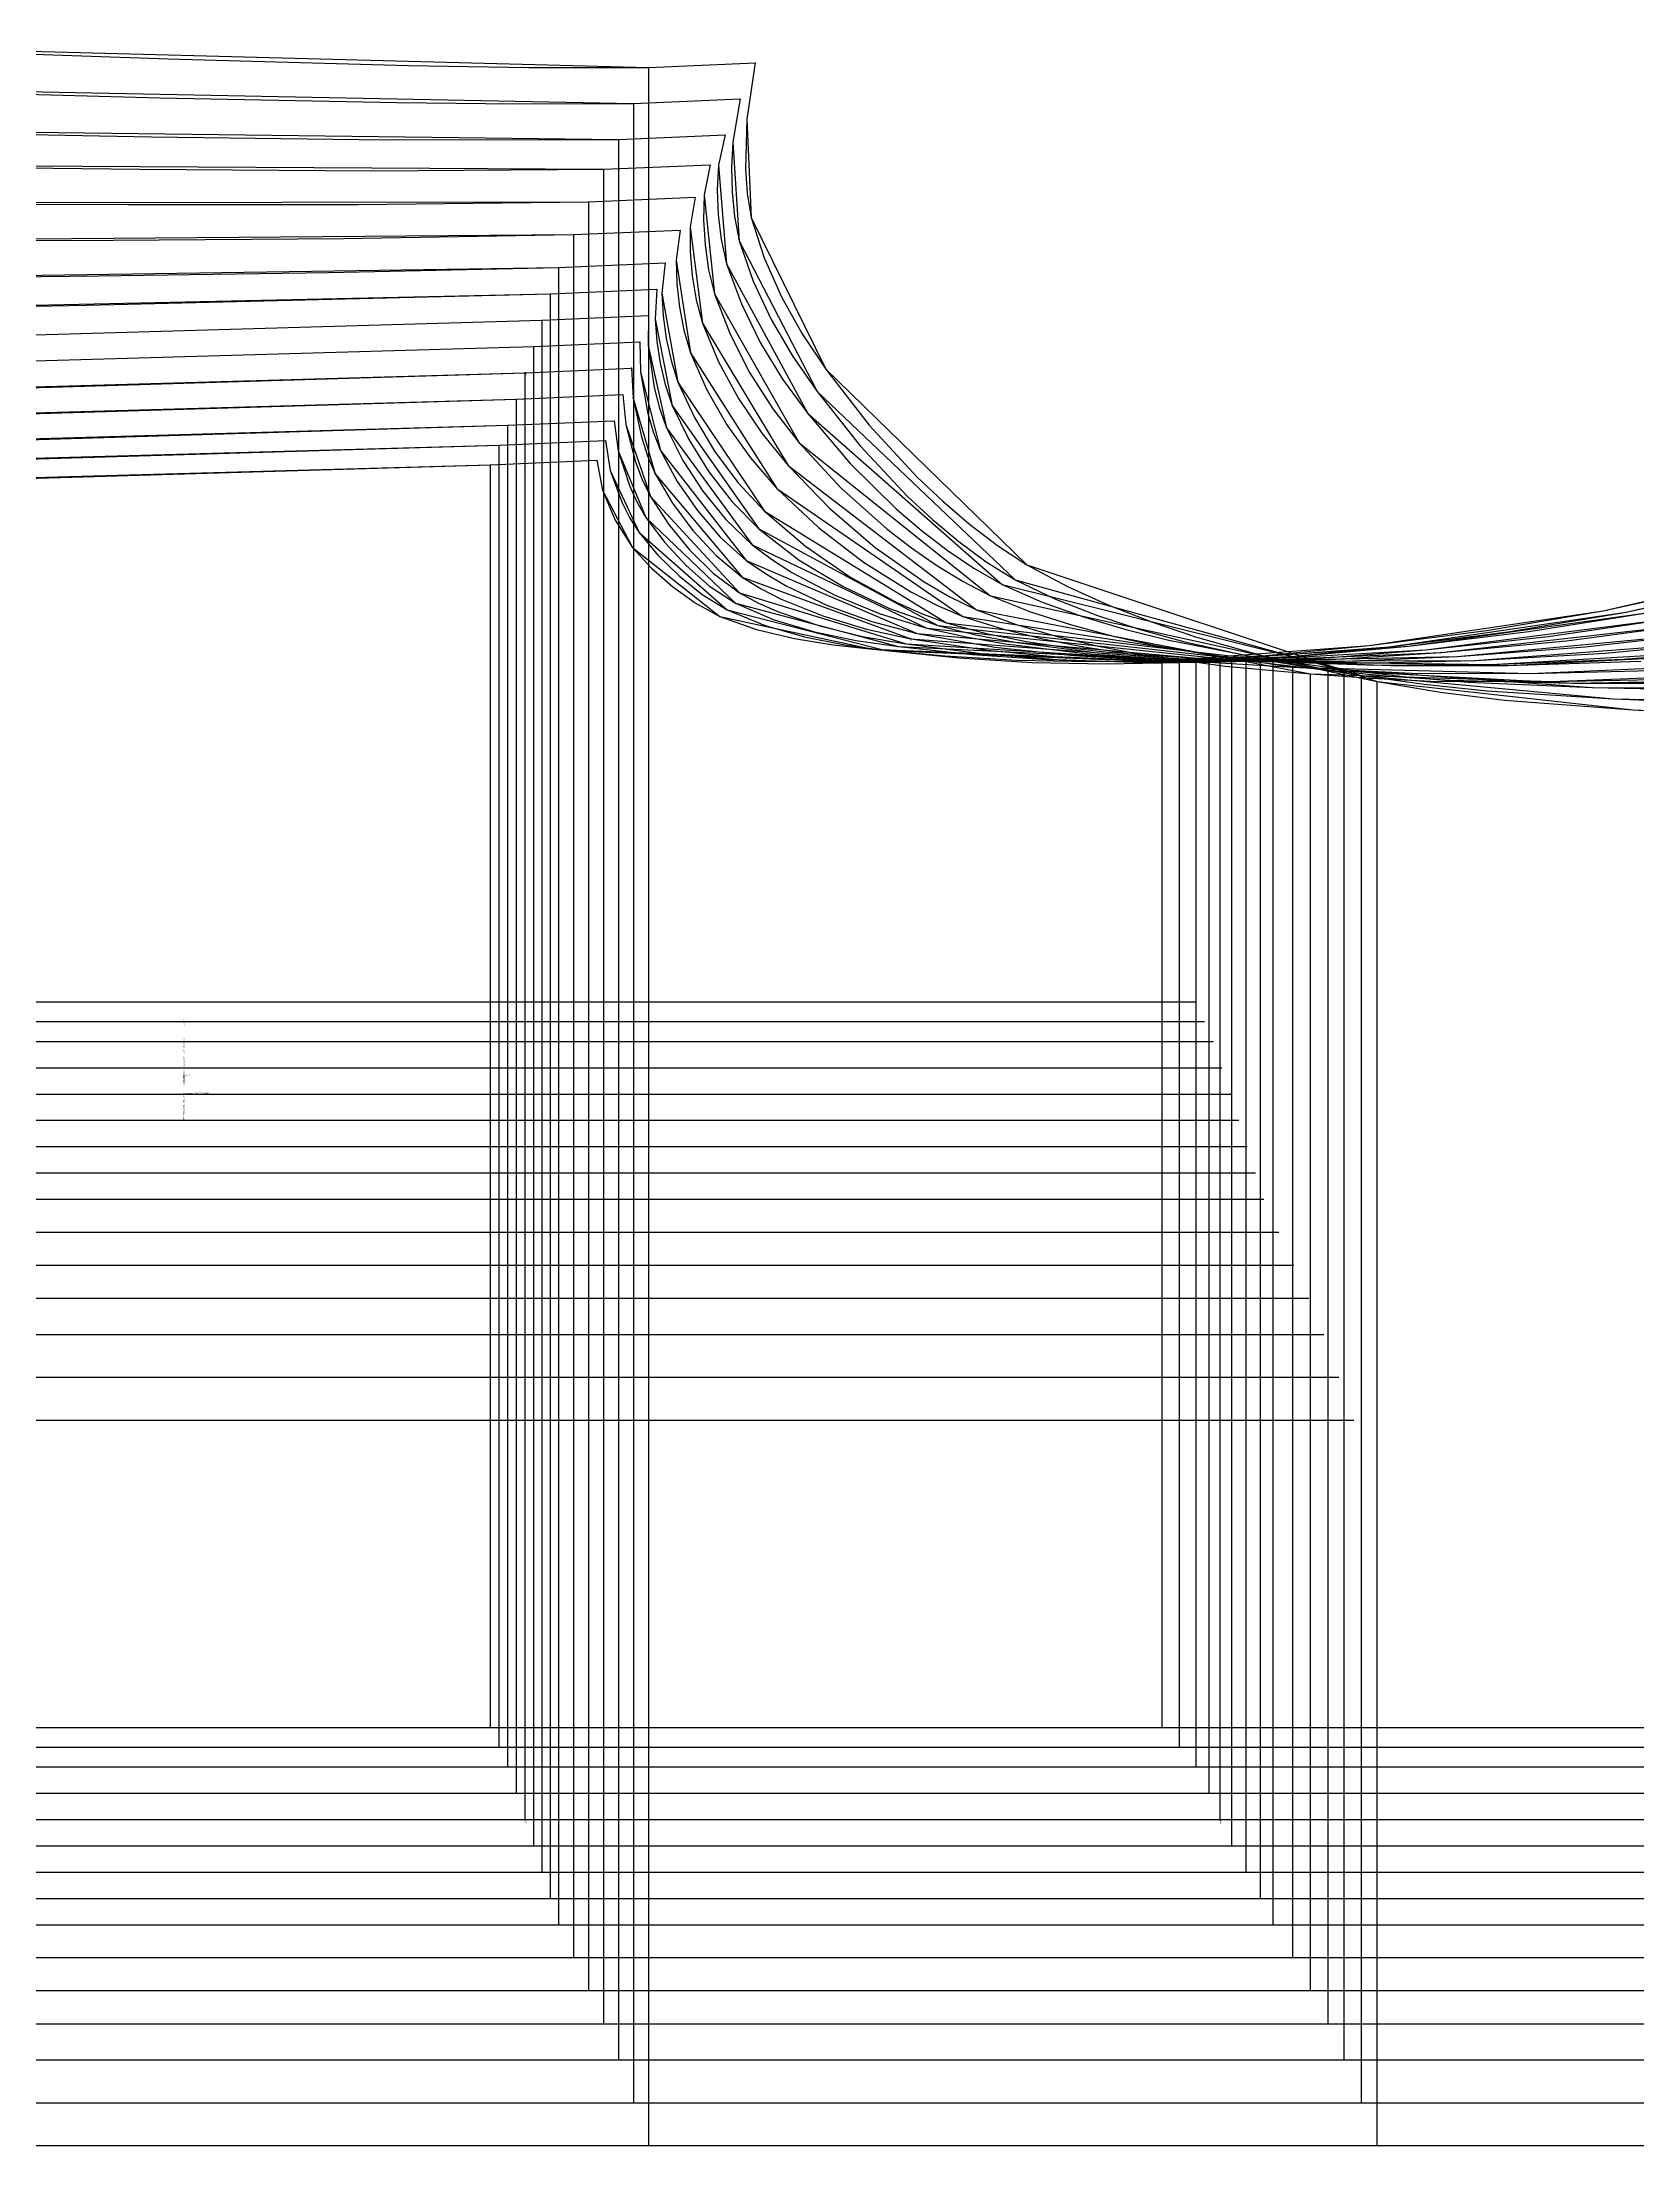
# Model space of a CAD drawing. Extents: x -839 to 1721, y -537 to 682.
# Drawn here: x 402.5 to 705.8, y 282.6 to 682.4 of the extents above; entities that cross this region are included whole.
import ezdxf
from ezdxf.enums import TextEntityAlignment as Align

# ---------------------------------------------------------------- set-up
doc = ezdxf.new("R2010")
doc.units = 0

# ---------------------------------------------------------------- blocks, each defined once
blk = doc.blocks.new('GMG1016S19-BK_42')
at = {"layer": '1'}
for points in [[(59.2176, 596.9305), (134.2187, 596.9331), (302.6461, 596.9381), (487.642, 602.0766), (507.8985, 602.9376)], [(507.8985, 602.9376), (508.9348, 597.2252), (514.693, 586.3616), (531.241, 573.2501), (560.2732, 567.022), (615.3532, 564.8071), (654.6774, 567.7612), (699.135, 574.2915), (729.1096, 581.2257), (729.1096, 581.2257), (748.284, 587.0804)], [(769.2314, 362.0542), (59.2176, 362.0542)]]:
    blk.add_lwpolyline(points, dxfattribs=at)
at = {"layer": '5'}
blk.add_line((233.6724, 499.9965), (621.7082, 499.9965), dxfattribs=at)
at = {"layer": '6'}
blk.add_line((769.2314, 362.0542), (59.2176, 362.0542), dxfattribs=at)
at = {"layer": '7'}
blk.add_line((233.6724, 499.9965), (621.7082, 499.9965), dxfattribs=at)
at = {"layer": '8'}
blk.add_line((487.642, 602.0766), (487.642, 362.0542), dxfattribs=at)
blk.add_lwpolyline([(615.3532, 362.0542), (615.3532, 480.2404), (615.3532, 564.8097)], dxfattribs=at)
at = {"layer": '84'}
for points in [[(59.2176, 596.9305), (134.2187, 596.9331), (302.6461, 596.9381), (395.1504, 599.341), (487.642, 602.0766), (507.8985, 602.9376)], [(507.8985, 602.9376), (508.9348, 597.2252), (511.3427, 591.528), (514.693, 586.3616), (518.2896, 582.4424), (522.2825, 578.9219), (526.5979, 575.8155), (531.241, 573.2501), (538.2184, 570.7762), (545.4397, 569.0413), (552.8234, 567.8399), (560.2732, 567.022), (573.9994, 565.7673), (587.7586, 564.9494), (601.5533, 564.6624), (615.3532, 564.8071), (635.0432, 565.8359), (654.6774, 567.7612), (676.9685, 570.611), (699.135, 574.2915), (714.1515, 577.6087), (729.1096, 581.2257), (729.1096, 581.2257), (748.284, 587.0804)], [(769.2314, 362.0542), (59.2176, 362.0542)]]:
    blk.add_lwpolyline(points, dxfattribs=at)
at = {"layer": '85'}
for points in [[(487.642, 602.0766), (487.642, 362.0542)], [(615.3532, 362.0542), (615.3532, 480.2404), (615.3532, 564.8097)]]:
    blk.add_lwpolyline(points, dxfattribs=at)
at = {"layer": '1'}
for s, p in [('SIZE: 42', (429.2778, 486.0519)), ('Piece Name: GMG1016S19-BK', (429.2778, 482.4959))]:
    blk.add_text(s, height=0.25, dxfattribs=at).set_placement(p)
at = {"layer": '1', "flags": 2}
blk.add_attdef('Dependency', text='', height=0.25, dxfattribs=at).set_placement((59.2176, 596.9305), (134.2187, 596.9331), align=Align.ALIGNED)
blk = doc.blocks.new('GMG1016S19-BK_44')
at = {"layer": '1'}
for points in [[(53.4747, 600.6821), (128.4758, 600.6821), (305.5417, 600.6897), (489.2904, 605.8282), (509.5469, 606.6892)], [(509.5469, 606.6892), (510.4334, 600.9768), (515.9248, 589.214), (532.6736, 574.5023), (562.8031, 566.7731), (618.6297, 564.4922), (658.4646, 567.464), (703.4937, 574.0553), (733.8543, 581.0631), (733.8543, 581.0631), (753.0288, 586.9179)], [(773.4859, 358.3052), (53.4747, 358.3052)]]:
    blk.add_lwpolyline(points, dxfattribs=at)
at = {"layer": '5'}
blk.add_line((235.3184, 496.2475), (623.3542, 496.2475), dxfattribs=at)
at = {"layer": '6'}
blk.add_line((773.4859, 358.3052), (53.4747, 358.3052), dxfattribs=at)
at = {"layer": '7'}
blk.add_line((235.3184, 496.2475), (623.3542, 496.2475), dxfattribs=at)
at = {"layer": '8'}
blk.add_line((489.2904, 605.8282), (489.2904, 358.3052), dxfattribs=at)
blk.add_lwpolyline([(618.6297, 358.3052), (618.6297, 478.4929), (618.6297, 564.4947)], dxfattribs=at)
at = {"layer": '84'}
for points in [[(53.4747, 600.6821), (128.4758, 600.6821), (305.5417, 600.6897), (397.4212, 603.0951), (489.2904, 605.8282), (509.5469, 606.6892)], [(509.5469, 606.6892), (510.4334, 600.9768), (512.6889, 594.8452), (514.1722, 591.9496), (515.9248, 589.214), (519.5037, 584.8782), (523.522, 580.9463), (527.9086, 577.4462), (532.6736, 574.5023), (539.8567, 571.561), (547.337, 569.4122), (555.0256, 567.8526), (562.8031, 566.7731), (576.6994, 565.3609), (590.644, 564.5201), (604.6344, 564.2788), (618.6297, 564.4922), (638.5764, 565.5234), (658.4646, 567.464), (681.0426, 570.3393), (703.4937, 574.0553), (718.7057, 577.4055)], [(773.4859, 358.3052), (53.4747, 358.3052)]]:
    blk.add_lwpolyline(points, dxfattribs=at)
at = {"layer": '85'}
for points in [[(489.2904, 605.8282), (489.2904, 358.3052)], [(618.6297, 358.3052), (618.6297, 478.4929), (618.6297, 564.4947)]]:
    blk.add_lwpolyline(points, dxfattribs=at)
at = {"layer": '1'}
for s, p in [('SIZE: 44', (429.2778, 486.0519)), ('Piece Name: GMG1016S19-BK', (429.2778, 482.4959))]:
    blk.add_text(s, height=0.25, rotation=269.8881, dxfattribs=at).set_placement(p)
at = {"layer": '1', "flags": 2}
blk.add_attdef('Dependency', text='', height=0.25, dxfattribs=at).set_placement((53.4747, 600.6821), (128.4758, 600.6821), align=Align.ALIGNED)
blk = doc.blocks.new('GMG1016S19-BK_46')
at = {"layer": '1'}
for points in [[(47.7317, 604.4312), (122.7329, 604.4337), (308.4373, 604.4388), (490.9363, 609.5772), (511.1928, 610.4383)], [(511.1928, 610.4383), (511.9726, 604.7258), (517.2253, 592.0563), (534.2256, 575.752), (565.2339, 567.5224), (621.8048, 564.8503), (662.1628, 567.6062), (707.8066, 573.9943), (738.599, 580.8981), (738.599, 580.8981), (757.7735, 586.7527)], [(777.743, 354.5536), (47.7317, 354.5536)]]:
    blk.add_lwpolyline(points, dxfattribs=at)
at = {"layer": '5'}
blk.add_line((236.9643, 492.4959), (625.0001, 492.4959), dxfattribs=at)
at = {"layer": '6'}
blk.add_line((777.743, 354.5536), (47.7317, 354.5536), dxfattribs=at)
at = {"layer": '7'}
blk.add_line((236.9643, 492.4959), (625.0001, 492.4959), dxfattribs=at)
at = {"layer": '8'}
blk.add_line((490.9363, 609.5772), (490.9363, 354.5536), dxfattribs=at)
blk.add_lwpolyline([(621.8048, 354.5536), (621.8048, 477.1365), (621.8048, 564.8529)], dxfattribs=at)
at = {"layer": '84'}
for points in [[(47.7317, 604.4312), (122.7329, 604.4337), (308.4373, 604.4388), (399.6919, 606.8467), (490.9363, 609.5772), (511.1928, 610.4383)], [(511.1928, 610.4383), (511.9726, 604.7258), (514.091, 598.1573), (515.5159, 595.0306), (517.2253, 592.0563), (520.7839, 587.2887), (524.8377, 582.9351), (529.3056, 579.0362), (534.2256, 575.752), (541.5738, 572.5973), (549.2725, 570.3113), (557.2024, 568.6654), (565.2339, 567.5224), (579.3106, 566.0009), (593.438, 565.0535), (607.6188, 564.7208), (621.8048, 564.8503), (642.0104, 565.7673), (662.1628, 567.6062), (685.0457, 570.3748), (707.8066, 573.9943)], [(777.743, 354.5536), (47.7317, 354.5536)]]:
    blk.add_lwpolyline(points, dxfattribs=at)
at = {"layer": '85'}
for points in [[(490.9363, 609.5772), (490.9363, 354.5536)], [(621.8048, 354.5536), (621.8048, 477.1365), (621.8048, 564.8529)]]:
    blk.add_lwpolyline(points, dxfattribs=at)
at = {"layer": '1'}
for s, p in [('SIZE: 46', (429.2778, 486.0519)), ('Piece Name: GMG1016S19-BK', (429.2778, 482.4959))]:
    blk.add_text(s, height=0.25, rotation=269.8881, dxfattribs=at).set_placement(p)
at = {"layer": '1', "flags": 2}
blk.add_attdef('Dependency', text='', height=0.25, dxfattribs=at).set_placement((47.7317, 604.4312), (122.7329, 604.4337), align=Align.ALIGNED)
blk = doc.blocks.new('GMG1016S19-BK_48')
at = {"layer": '1'}
for points in [[(41.9862, 609.4324), (116.9874, 609.4324), (311.3355, 609.44), (492.5848, 614.5784), (512.8388, 615.4395)], [(512.8388, 615.4395), (513.3899, 609.727), (518.1042, 596.0339), (534.9723, 577.7535), (566.6639, 568.0228), (624.2635, 564.5963), (665.3785, 566.9026), (711.9189, 572.8386), (743.3463, 579.4858), (743.3463, 579.4858), (762.5208, 585.3405)], [(782, 349.5548), (41.9862, 349.5548)]]:
    blk.add_lwpolyline(points, dxfattribs=at)
at = {"layer": '5'}
blk.add_line((238.6127, 487.4972), (626.6485, 487.4972), dxfattribs=at)
at = {"layer": '6'}
blk.add_line((782, 349.5548), (41.9862, 349.5548), dxfattribs=at)
at = {"layer": '7'}
blk.add_line((238.6127, 487.4972), (626.6485, 487.4972), dxfattribs=at)
at = {"layer": '8'}
blk.add_line((492.5848, 614.5784), (492.5848, 349.5548), dxfattribs=at)
blk.add_lwpolyline([(624.2635, 349.5548), (624.2635, 474.9038), (624.2635, 564.5989)], dxfattribs=at)
at = {"layer": '84'}
for points in [[(41.9862, 609.4324), (116.9874, 609.4324), (311.3355, 609.44), (401.9627, 611.8505), (492.5848, 614.5784), (512.8388, 615.4395)], [(512.8388, 615.4395), (513.3899, 609.727), (515.2137, 602.6684), (516.5065, 599.28), (518.1042, 596.0339), (521.5357, 590.7634), (525.521, 585.8993), (529.9812, 581.5026), (534.9723, 577.7535), (538.6147, 575.8003), (542.4044, 574.134), (550.258, 571.4442), (558.3936, 569.4452), (566.6639, 568.0228), (580.9717, 566.2092), (595.3506, 565.0637), (609.8007, 564.5887), (624.2635, 564.5963), (644.84, 565.2796), (665.3785, 566.9026), (688.7033, 569.435), (711.9189, 572.8386)], [(782, 349.5548), (41.9862, 349.5548)]]:
    blk.add_lwpolyline(points, dxfattribs=at)
at = {"layer": '85'}
for points in [[(492.5848, 614.5784), (492.5848, 349.5548)], [(624.2635, 349.5548), (624.2635, 474.9038), (624.2635, 564.5989)]]:
    blk.add_lwpolyline(points, dxfattribs=at)
at = {"layer": '1'}
for s, p in [('SIZE: 48', (429.2778, 486.0519)), ('Piece Name: GMG1016S19-BK', (429.2778, 482.4959))]:
    blk.add_text(s, height=0.25, rotation=269.8881, dxfattribs=at).set_placement(p)
at = {"layer": '1', "flags": 2}
blk.add_attdef('Dependency', text='', height=0.25, dxfattribs=at).set_placement((41.9862, 609.4324), (116.9874, 609.4324), align=Align.ALIGNED)
blk = doc.blocks.new('GMG1016S19-BK_50')
at = {"layer": '1'}
for points in [[(36.2458, 614.4311), (111.2444, 614.4337), (314.2311, 614.4388), (494.2307, 619.5772), (514.4872, 620.4382)], [(514.4872, 620.4382), (514.7996, 614.7258), (519.0033, 600.3799), (535.5082, 580.7126), (567.5529, 569.021), (626.331, 564.6573), (668.3299, 566.3972), (715.9168, 571.7591), (748.091, 578.071), (748.091, 578.071), (767.2655, 583.9257)], [(786.2571, 344.5536), (36.2458, 344.5536)]]:
    blk.add_lwpolyline(points, dxfattribs=at)
at = {"layer": '2'}
for p in [(514.4872, 620.4382), (514.4872, 620.4382), (494.2307, 619.5772), (626.331, 564.6598), (628.2944, 482.4959), (494.2307, 344.5536), (626.331, 344.5536)]:
    blk.add_point(p, dxfattribs=at)
at = {"layer": '3'}
for p in [(494.2307, 619.5772), (514.7996, 614.7258), (519.0033, 600.3799), (535.5082, 580.7126), (567.5529, 569.021), (626.331, 564.6573), (668.3299, 566.3972), (626.331, 472.8541)]:
    blk.add_point(p, dxfattribs=at)
at = {"layer": '5'}
blk.add_line((240.2586, 482.4959), (628.2944, 482.4959), dxfattribs=at)
at = {"layer": '6'}
blk.add_line((786.2571, 344.5536), (36.2458, 344.5536), dxfattribs=at)
at = {"layer": '7'}
blk.add_line((240.2586, 482.4959), (628.2944, 482.4959), dxfattribs=at)
at = {"layer": '8'}
blk.add_line((494.2307, 619.5772), (494.2307, 344.5536), dxfattribs=at)
blk.add_lwpolyline([(626.331, 344.5536), (626.331, 472.8541), (626.331, 564.6598)], dxfattribs=at)
at = {"layer": '84'}
for points in [[(36.2458, 614.4311), (111.2444, 614.4337), (314.2311, 614.4388), (404.2334, 616.8543), (494.2307, 619.5772), (514.4872, 620.4382)], [(514.4872, 620.4382), (514.7996, 614.7258), (516.3465, 607.3623), (517.5123, 603.8063), (519.0033, 600.3799), (522.2876, 594.7817), (526.1636, 589.5772), (530.5502, 584.8325), (535.5082, 580.7126), (539.1455, 578.4978), (542.9454, 576.5623), (550.8651, 573.3492), (559.1176, 570.8549), (567.5529, 569.021), (582.1122, 566.8239), (596.7807, 565.4371), (611.5457, 564.7944), (626.331, 564.6573), (647.3445, 565.0485), (668.3299, 566.3972), (692.1729, 568.6349), (715.9168, 571.7591)], [(786.2571, 344.5536), (36.2458, 344.5536)]]:
    blk.add_lwpolyline(points, dxfattribs=at)
at = {"layer": '85'}
for points in [[(494.2307, 619.5772), (494.2307, 344.5536)], [(626.331, 344.5536), (626.331, 472.8541), (626.331, 564.6598)]]:
    blk.add_lwpolyline(points, dxfattribs=at)
at = {"layer": '1'}
for s, p in [('# 5', (514.4872, 620.4382)), ('# 5', (514.4872, 620.4382)), ('# 5', (494.2307, 619.5772)), ('# 6', (514.7996, 614.7258)), ('# 7', (535.5082, 580.7126)), ('# 8', (567.5529, 569.021)), ('# 9', (626.331, 564.6573)), ('SIZE: 50', (429.2778, 496.7199)), ('CATEGORY: BACK', (429.2778, 493.1639)), ('ANNOTATION: 1XFABRIC', (429.2778, 489.6079)), ('Quantity: 0,0', (429.2778, 486.0519)), ('Piece Name: GMG1016S19-BK', (429.2778, 482.4959))]:
    blk.add_text(s, height=0.25, rotation=269.8881, dxfattribs=at).set_placement(p)
at = {"layer": '1', "flags": 2}
blk.add_attdef('Dependency', text='', height=0.25, dxfattribs=at).set_placement((36.2458, 614.4311), (111.2444, 614.4337), align=Align.ALIGNED)
at = {"layer": '8'}
for s, p in [('# 5', (494.2307, 619.5772)), ('NM', (494.2307, 619.5772)), ('# 21', (626.331, 564.6598)), ('# 17', (494.2307, 344.5536)), ('# 20', (626.331, 344.5536)), ('NM', (626.331, 344.5536))]:
    blk.add_text(s, height=0.25, rotation=269.8881, dxfattribs=at).set_placement(p)
at = {"layer": '85'}
for p in [(494.2307, 619.5772), (626.331, 344.5536)]:
    blk.add_text('NM', height=0.25, rotation=269.8881, dxfattribs=at).set_placement(p)
blk = doc.blocks.new('GMG1016S19-BK_52')
at = {"layer": '1'}
for points in [[(30.447, 619.4324), (105.4482, 619.4324), (317.0759, 619.44), (495.8258, 624.5784), (516.0823, 625.4395)], [(516.0823, 625.4395), (516.2017, 619.727), (519.9965, 604.7766), (536.2804, 583.88), (568.7543, 570.0218), (628.5916, 564.7335), (671.4059, 565.6682), (719.9859, 570.1818), (752.8865, 575.973), (752.8865, 575.973), (772.061, 581.627)], [(790.5522, 339.5549), (30.447, 339.5549)]]:
    blk.add_lwpolyline(points, dxfattribs=at)
at = {"layer": '5'}
blk.add_line((241.8538, 477.4972), (629.8896, 477.4972), dxfattribs=at)
at = {"layer": '6'}
blk.add_line((790.5522, 339.5549), (30.447, 339.5549), dxfattribs=at)
at = {"layer": '7'}
blk.add_line((241.8538, 477.4972), (629.8896, 477.4972), dxfattribs=at)
at = {"layer": '8'}
blk.add_line((495.8258, 624.5784), (495.8258, 339.5549), dxfattribs=at)
blk.add_lwpolyline([(628.5916, 339.5549), (628.5916, 470.8119), (628.5916, 564.736)], dxfattribs=at)
at = {"layer": '84'}
for points in [[(30.447, 619.4324), (105.4482, 619.4324), (317.0759, 619.44), (495.8258, 624.5784), (516.0823, 625.4395)], [(516.0823, 625.4395), (516.2017, 619.727), (517.52, 612.074), (518.5893, 608.3656), (519.9965, 604.7766), (523.1842, 598.894), (526.9916, 593.3923), (531.3401, 588.3377), (536.2804, 583.88), (539.9279, 581.3883), (543.7455, 579.1607), (551.749, 575.3634), (560.1285, 572.3154), (568.7543, 570.0218), (583.527, 567.4386), (598.4545, 565.8308), (613.5091, 565.0231), (628.5916, 564.7335), (650.0038, 564.7259), (671.4059, 565.6682), (695.7391, 567.4716), (719.9859, 570.1818)], [(790.5522, 339.5549), (30.447, 339.5549)]]:
    blk.add_lwpolyline(points, dxfattribs=at)
at = {"layer": '85'}
for points in [[(495.8258, 624.5784), (495.8258, 339.5549)], [(628.5916, 339.5549), (628.5916, 470.8119), (628.5916, 564.736)]]:
    blk.add_lwpolyline(points, dxfattribs=at)
at = {"layer": '1'}
for s, p in [('SIZE: 52', (429.2753, 486.0519)), ('Piece Name: GMG1016S19-BK', (429.2753, 482.4959))]:
    blk.add_text(s, height=0.25, rotation=269.8881, dxfattribs=at).set_placement(p)
at = {"layer": '1', "flags": 2}
blk.add_attdef('Dependency', text='', height=0.25, dxfattribs=at).set_placement((30.447, 619.4324), (105.4482, 619.4324), align=Align.ALIGNED)
blk = doc.blocks.new('GMG1016S19-BK_54')
at = {"layer": '1'}
for points in [[(24.6507, 624.4311), (99.6519, 624.4336), (319.9207, 624.4387), (497.421, 629.5771), (517.6775, 630.4382)], [(517.6775, 630.4382), (517.6343, 624.7257), (521.1217, 609.0793), (537.3929, 586.8772), (570.6136, 571.02), (631.3018, 564.7335), (674.779, 564.9011), (724.1794, 568.5968), (757.6821, 573.8724), (757.6821, 573.8724), (776.8565, 579.3258)], [(794.8473, 334.5536), (24.6507, 334.5536)]]:
    blk.add_lwpolyline(points, dxfattribs=at)
at = {"layer": '5'}
blk.add_line((243.4489, 472.4959), (631.4847, 472.4959), dxfattribs=at)
at = {"layer": '6'}
blk.add_line((794.8473, 334.5536), (24.6507, 334.5536), dxfattribs=at)
at = {"layer": '7'}
blk.add_line((243.4489, 472.4959), (631.4847, 472.4959), dxfattribs=at)
at = {"layer": '8'}
blk.add_line((497.421, 629.5771), (497.421, 334.5536), dxfattribs=at)
blk.add_lwpolyline([(631.3018, 334.5536), (631.3018, 468.7266), (631.3018, 564.736)], dxfattribs=at)
at = {"layer": '84'}
for points in [[(24.6507, 624.4311), (99.6519, 624.4336), (319.9207, 624.4387), (497.421, 629.5771), (517.6775, 630.4382)], [(517.6775, 630.4382), (517.6343, 624.7257), (518.7722, 616.7374), (519.7679, 612.8513), (521.1217, 609.0793), (524.2586, 602.8818), (528.0534, 597.0575), (532.4171, 591.6778), (537.3929, 586.8772), (541.0912, 584.1238), (544.9723, 581.6245), (553.1359, 577.2938), (561.7236, 573.7429), (570.6136, 571.02), (578.0507, 569.3893), (585.5539, 568.0787), (600.6872, 566.2245), (615.9755, 565.2161), (631.3018, 564.7335), (653.0391, 564.3449), (674.779, 564.9011), (699.516, 566.288), (724.1794, 568.5968)], [(794.8473, 334.5536), (24.6507, 334.5536)]]:
    blk.add_lwpolyline(points, dxfattribs=at)
at = {"layer": '85'}
for points in [[(497.421, 629.5771), (497.421, 334.5536)], [(631.3018, 334.5536), (631.3018, 468.7266), (631.3018, 564.736)]]:
    blk.add_lwpolyline(points, dxfattribs=at)
at = {"layer": '1'}
for s, p in [('SIZE: 54', (429.2778, 486.0519)), ('Piece Name: GMG1016S19-BK', (429.2778, 482.4959))]:
    blk.add_text(s, height=0.25, rotation=269.8881, dxfattribs=at).set_placement(p)
at = {"layer": '1', "flags": 2}
blk.add_attdef('Dependency', text='', height=0.25, dxfattribs=at).set_placement((24.6507, 624.4311), (99.6519, 624.4336), align=Align.ALIGNED)
blk = doc.blocks.new('GMG1016S19-BK_56')
at = {"layer": '1'}
for points in [[(18.857, 630.6821), (93.8581, 630.6821), (322.7629, 630.6897), (499.0135, 634.5784), (519.27, 635.4395)], [(519.27, 635.4395), (518.9475, 629.727), (522.219, 613.3669), (538.6477, 589.8896), (572.704, 571.5204), (634.0145, 564.736), (677.9515, 564.1493), (727.9285, 567.0246), (761.8756, 571.7744), (761.8756, 571.7744), (781.0501, 577.0271)], [(799.1399, 329.5549), (18.857, 329.5549)]]:
    blk.add_lwpolyline(points, dxfattribs=at)
at = {"layer": '5'}
blk.add_line((245.0415, 467.4972), (633.0773, 467.4972), dxfattribs=at)
at = {"layer": '6'}
blk.add_line((799.1399, 329.5549), (18.857, 329.5549), dxfattribs=at)
at = {"layer": '7'}
blk.add_line((245.0415, 467.4972), (633.0773, 467.4972), dxfattribs=at)
at = {"layer": '8'}
blk.add_line((499.0135, 634.5784), (499.0135, 329.5549), dxfattribs=at)
blk.add_lwpolyline([(634.0145, 329.5549), (634.0145, 466.6438), (634.0145, 564.7386)], dxfattribs=at)
at = {"layer": '84'}
for points in [[(18.857, 630.6821), (93.8581, 630.6821), (322.7629, 630.6897), (410.8933, 632.4118), (499.0135, 634.5784), (519.27, 635.4395)], [(519.27, 635.4395), (518.9475, 629.727), (519.265, 625.536), (519.9228, 621.3857), (520.8829, 617.3191), (522.219, 613.3669), (525.366, 606.8645), (529.1913, 600.7329), (533.6109, 595.0357), (538.6477, 589.8896), (546.3566, 583.9765), (554.6903, 578.9626), (563.5041, 574.769), (572.704, 571.5204), (580.1792, 569.717), (587.7433, 568.3022), (603.0316, 566.3438), (618.5027, 565.2821), (634.0145, 564.736), (655.9728, 563.9893), (677.9515, 564.1493), (702.9679, 565.1196), (727.9285, 567.0246)], [(799.1399, 329.5549), (18.857, 329.5549)]]:
    blk.add_lwpolyline(points, dxfattribs=at)
at = {"layer": '85'}
for points in [[(499.0135, 634.5784), (499.0135, 329.5549)], [(634.0145, 329.5549), (634.0145, 466.6438), (634.0145, 564.7386)]]:
    blk.add_lwpolyline(points, dxfattribs=at)
at = {"layer": '1'}
for s, p in [('SIZE: 56', (429.2778, 486.0519)), ('Piece Name: GMG1016S19-BK', (429.2778, 482.4959))]:
    blk.add_text(s, height=0.25, rotation=269.8881, dxfattribs=at).set_placement(p)
at = {"layer": '1', "flags": 2}
blk.add_attdef('Dependency', text='', height=0.25, dxfattribs=at).set_placement((18.857, 630.6821), (93.8581, 630.6821), align=Align.ALIGNED)
blk = doc.blocks.new('GMG1016S19-BK_58')
at = {"layer": '1'}
for points in [[(13.0607, 636.9813), (88.0619, 636.9838), (325.6077, 636.9889), (500.6087, 639.5771), (520.8651, 640.4382)], [(520.8651, 640.4382), (520.2657, 634.7257), (523.2985, 617.7916), (539.7526, 593.2475), (574.3575, 572.0182), (636.4377, 564.8402), (680.9639, 563.9359), (731.6344, 566.4988), (766.0717, 571.0733), (766.0717, 571.0733), (785.2461, 576.0263)], [(803.4351, 324.5536), (13.0607, 324.5536)]]:
    blk.add_lwpolyline(points, dxfattribs=at)
at = {"layer": '5'}
blk.add_line((246.6366, 462.4959), (634.6724, 462.4959), dxfattribs=at)
at = {"layer": '6'}
blk.add_line((803.4351, 324.5536), (13.0607, 324.5536), dxfattribs=at)
at = {"layer": '7'}
blk.add_line((246.6366, 462.4959), (634.6724, 462.4959), dxfattribs=at)
at = {"layer": '8'}
blk.add_line((500.6087, 639.5771), (500.6087, 324.5536), dxfattribs=at)
blk.add_lwpolyline([(636.4377, 324.5536), (636.4377, 464.6169), (636.4377, 564.8427)], dxfattribs=at)
at = {"layer": '84'}
for points in [[(13.0607, 636.9813), (88.0619, 636.9838), (325.6077, 636.9889), (413.1158, 637.9871), (456.8648, 638.6145), (500.6087, 639.5771), (520.8651, 640.4382)], [(520.8651, 640.4382), (520.2657, 634.7257), (520.474, 630.4001), (521.0684, 626.1075), (521.9828, 621.8911), (523.2985, 617.7916), (526.4379, 611.0504), (530.2708, 604.6699), (534.7132, 598.7111), (539.7526, 593.2475), (547.5174, 586.6029), (555.9425, 580.8117), (564.9011, 575.8765), (569.5671, 573.7886), (574.3575, 572.0182), (581.8785, 570.0218), (589.5163, 568.4978), (597.2353, 567.3217), (604.995, 566.448), (620.6948, 565.3761), (636.4377, 564.8402), (658.6881, 563.9359), (680.9639, 563.9359), (706.3233, 564.7437)], [(803.4351, 324.5536), (13.0607, 324.5536)]]:
    blk.add_lwpolyline(points, dxfattribs=at)
at = {"layer": '85'}
for points in [[(500.6087, 639.5771), (500.6087, 324.5536)], [(636.4377, 324.5536), (636.4377, 464.6169), (636.4377, 564.8427)]]:
    blk.add_lwpolyline(points, dxfattribs=at)
at = {"layer": '1'}
for s, p in [('SIZE: 58', (429.2778, 486.0519)), ('Piece Name: GMG1016S19-BK', (429.2778, 482.4959))]:
    blk.add_text(s, height=0.25, rotation=269.8881, dxfattribs=at).set_placement(p)
at = {"layer": '1', "flags": 2}
blk.add_attdef('Dependency', text='', height=0.25, dxfattribs=at).set_placement((13.0607, 636.9813), (88.0619, 636.9838), align=Align.ALIGNED)
blk = doc.blocks.new('GMG1016S19-BK_60')
at = {"layer": '1'}
for points in [[(6.0148, 644.4336), (81.0159, 644.4336), (328.4525, 644.4412), (503.4534, 645.8281), (523.71, 646.6891)], [(523.71, 646.6891), (522.953, 640.9767), (525.6861, 623.3669), (542.1275, 597.5528), (577.4614, 573.2704), (640.1613, 563.593), (685.259, 562.4094), (736.6051, 564.6979), (771.5174, 569.1251), (771.5174, 569.1251), (790.6919, 573.7784)], [(808.9799, 318.3052), (6.0148, 318.3052)]]:
    blk.add_lwpolyline(points, dxfattribs=at)
at = {"layer": '5'}
blk.add_line((249.4814, 456.2475), (637.5172, 456.2475), dxfattribs=at)
at = {"layer": '6'}
blk.add_line((808.9799, 318.3052), (6.0148, 318.3052), dxfattribs=at)
at = {"layer": '7'}
blk.add_line((249.4814, 456.2475), (637.5172, 456.2475), dxfattribs=at)
at = {"layer": '8'}
blk.add_line((503.4534, 645.8281), (503.4534, 318.3052), dxfattribs=at)
blk.add_lwpolyline([(640.1613, 318.3052), (640.1613, 461.2844), (640.1613, 563.5956)], dxfattribs=at)
at = {"layer": '84'}
for points in [[(6.0148, 644.4336), (81.0159, 644.4336), (328.4525, 644.4412), (415.9581, 644.7638), (459.7096, 645.0864), (503.4534, 645.8281), (523.71, 646.6891)], [(523.71, 646.6891), (522.953, 640.9767), (523.0597, 636.491), (523.5728, 632.0308), (524.4186, 627.6442), (525.6861, 623.3669), (528.795, 616.3285), (532.6254, 609.6483), (537.083, 603.3694), (542.1275, 597.5528), (549.999, 590.1513), (558.5613, 583.5701), (567.718, 577.8577), (572.5135, 575.3939), (577.4614, 573.2704), (584.9951, 570.8803), (592.6735, 568.988), (600.4561, 567.464), (608.2945, 566.26), (624.1898, 564.5887), (640.1613, 563.593), (662.6861, 562.4551), (685.259, 562.4094), (710.9537, 563.0723)], [(808.9799, 318.3052), (6.0148, 318.3052)]]:
    blk.add_lwpolyline(points, dxfattribs=at)
at = {"layer": '85'}
for points in [[(503.4534, 645.8281), (503.4534, 318.3052)], [(640.1613, 318.3052), (640.1613, 461.2844), (640.1613, 563.5956)]]:
    blk.add_lwpolyline(points, dxfattribs=at)
at = {"layer": '1'}
for s, p in [('SIZE: 60', (429.2778, 486.0519)), ('Piece Name: GMG1016S19-BK', (429.2778, 482.4959))]:
    blk.add_text(s, height=0.25, rotation=269.8881, dxfattribs=at).set_placement(p)
at = {"layer": '1', "flags": 2}
blk.add_attdef('Dependency', text='', height=0.25, dxfattribs=at).set_placement((6.0148, 644.4336), (81.0159, 644.4336), align=Align.ALIGNED)
blk = doc.blocks.new('GMG1016S19-BK_62')
at = {"layer": '1'}
for points in [[(-1.0313, 651.8834), (73.9699, 651.886), (331.2973, 651.891), (506.2957, 652.0765), (526.5522, 652.9375)], [(526.5522, 652.9375), (525.6124, 647.2251), (527.9619, 628.9955), (544.2306, 601.942), (580.0573, 574.5201), (643.5395, 562.3433), (689.3281, 560.8701), (741.4845, 562.8895), (776.9632, 567.1744), (776.9632, 567.1744), (796.1377, 571.528)], [(814.5247, 312.0543), (-1.0313, 312.0543)]]:
    blk.add_lwpolyline(points, dxfattribs=at)
at = {"layer": '5'}
blk.add_line((252.3262, 449.9966), (640.362, 449.9966), dxfattribs=at)
at = {"layer": '6'}
blk.add_line((814.5247, 312.0543), (-1.0313, 312.0543), dxfattribs=at)
at = {"layer": '7'}
blk.add_line((252.3262, 449.9966), (640.362, 449.9966), dxfattribs=at)
at = {"layer": '8'}
blk.add_line((506.2957, 652.0765), (506.2957, 312.0543), dxfattribs=at)
blk.add_lwpolyline([(643.5395, 312.0543), (643.5395, 457.9493), (643.5395, 562.3459)], dxfattribs=at)
at = {"layer": '84'}
for points in [[(-1.0313, 651.8834), (73.9699, 651.886), (331.2973, 651.891), (418.8003, 651.5405), (462.5518, 651.5583), (506.2957, 652.0765), (526.5522, 652.9375)], [(526.5522, 652.9375), (525.6124, 647.2251), (525.5946, 642.5972), (526.0061, 637.9846), (526.763, 633.438), (527.9619, 628.9955), (531.0023, 621.6752), (534.7894, 614.7004), (539.2192, 608.1065), (544.2306, 601.942), (552.1453, 593.7682), (560.7838, 586.3718), (570.0776, 579.8617), (574.9722, 577.0118), (580.0573, 574.5201), (587.6138, 571.7363), (595.3506, 569.4731), (603.212, 567.5986), (611.152, 566.0695), (627.2886, 563.8013), (643.5395, 562.3433), (654.9594, 561.5001), (666.397, 560.9667), (689.3281, 560.8701), (715.4241, 561.3934)], [(814.5247, 312.0543), (-1.0313, 312.0543)]]:
    blk.add_lwpolyline(points, dxfattribs=at)
at = {"layer": '85'}
for points in [[(506.2957, 652.0765), (506.2957, 312.0543)], [(643.5395, 312.0543), (643.5395, 457.9493), (643.5395, 562.3459)]]:
    blk.add_lwpolyline(points, dxfattribs=at)
at = {"layer": '1'}
for s, p in [('SIZE: 62', (429.2778, 486.0519)), ('Piece Name: GMG1016S19-BK', (429.2778, 482.4959))]:
    blk.add_text(s, height=0.25, rotation=269.8881, dxfattribs=at).set_placement(p)
at = {"layer": '1', "flags": 2}
blk.add_attdef('Dependency', text='', height=0.25, dxfattribs=at).set_placement((-1.0313, 651.8834), (73.9699, 651.886), align=Align.ALIGNED)
blk = doc.blocks.new('GMG1016S19-BK_64')
at = {"layer": '1'}
for points in [[(-8.0823, 659.2571), (66.9189, 659.2596), (332.8975, 659.2647), (509.1481, 658.2487), (529.4046, 659.1097)], [(529.4046, 659.1097), (528.2769, 653.3973), (530.2454, 634.5454), (546.3464, 606.2549), (582.6786, 577.1922), (646.8796, 563.0164), (693.3286, 560.5704), (746.3105, 561.5331), (782.414, 565.1475), (782.414, 565.1475), (801.5885, 569.2014)], [(820.0746, 305.7271), (-8.0823, 305.7271)]]:
    blk.add_lwpolyline(points, dxfattribs=at)
at = {"layer": '5'}
blk.add_line((255.1761, 443.6695), (643.2119, 443.6695), dxfattribs=at)
at = {"layer": '6'}
blk.add_line((820.0746, 305.7271), (-8.0823, 305.7271), dxfattribs=at)
at = {"layer": '7'}
blk.add_line((255.1761, 443.6695), (643.2119, 443.6695), dxfattribs=at)
at = {"layer": '8'}
blk.add_line((509.1481, 658.2487), (509.1481, 305.7271), dxfattribs=at)
blk.add_lwpolyline([(646.8796, 305.7271), (646.8796, 455.7015), (646.8796, 563.019)], dxfattribs=at)
at = {"layer": '84'}
for points in [[(-8.0823, 659.2571), (66.9189, 659.2596), (332.8975, 659.2647), (421.0254, 658.236), (465.0893, 657.9489), (509.1481, 658.2487), (529.4046, 659.1097)], [(529.4046, 659.1097), (528.2769, 653.3973), (528.1372, 648.6272), (528.4445, 643.8621), (529.1151, 639.1555), (530.2454, 634.5454), (533.1994, 626.9229), (536.9256, 619.6356), (541.3299, 612.7319), (546.3464, 606.2549), (554.3246, 597.657), (563.0723, 589.849), (567.7028, 586.2676), (572.5135, 582.9351), (577.497, 579.8846), (582.6786, 577.1922), (590.291, 574.1569), (598.0964, 571.6347), (606.0364, 569.5011), (614.0654, 567.7129), (630.4026, 564.9418), (646.8796, 563.0164), (658.4519, 561.9039), (670.0521, 561.1241), (693.3286, 560.5704), (719.831, 560.5577)], [(820.0746, 305.7271), (-8.0823, 305.7271)]]:
    blk.add_lwpolyline(points, dxfattribs=at)
at = {"layer": '85'}
for points in [[(509.1481, 658.2487), (509.1481, 305.7271)], [(646.8796, 305.7271), (646.8796, 455.7015), (646.8796, 563.019)]]:
    blk.add_lwpolyline(points, dxfattribs=at)
at = {"layer": '1'}
for s, p in [('SIZE: 64', (429.2778, 486.0519)), ('Piece Name: GMG1016S19-BK', (429.2778, 482.4959))]:
    blk.add_text(s, height=0.25, rotation=269.8881, dxfattribs=at).set_placement(p)
at = {"layer": '1', "flags": 2}
blk.add_attdef('Dependency', text='', height=0.25, dxfattribs=at).set_placement((-8.0823, 659.2571), (66.9189, 659.2596), align=Align.ALIGNED)
blk = doc.blocks.new('GMG1016S19-BK_66')
at = {"layer": '1'}
for points in [[(-15.1359, 666.1074), (59.8653, 666.11), (334.5003, 666.1151), (511.998, 663.8976), (532.2545, 664.7587)], [(532.2545, 664.7587), (530.9845, 659.0462), (532.5542, 640.2604), (547.9822, 611.7997), (584.8935, 579.341), (649.9403, 563.1663), (697.1462, 559.7399), (751.0653, 559.6509), (787.8674, 562.5974), (787.8674, 562.5974), (807.0419, 566.3515)], [(825.6271, 298.8768), (-15.1359, 298.8768)]]:
    blk.add_lwpolyline(points, dxfattribs=at)
at = {"layer": '5'}
blk.add_line((258.0285, 436.8191), (646.0643, 436.8191), dxfattribs=at)
at = {"layer": '6'}
blk.add_line((825.6271, 298.8768), (-15.1359, 298.8768), dxfattribs=at)
at = {"layer": '7'}
blk.add_line((258.0285, 436.8191), (646.0643, 436.8191), dxfattribs=at)
at = {"layer": '8'}
blk.add_line((511.998, 663.8976), (511.998, 298.8768), dxfattribs=at)
blk.add_lwpolyline([(649.9403, 298.8768), (649.9403, 452.9328), (649.9403, 563.1689)], dxfattribs=at)
at = {"layer": '84'}
for points in [[(-15.1359, 666.1074), (59.8653, 666.11), (334.5003, 666.1151), (423.2504, 664.4082), (467.6268, 663.8189), (511.998, 663.8976), (532.2545, 664.7587)], [(532.2545, 664.7587), (530.9845, 659.0462), (530.7407, 654.3066), (530.9515, 649.5619), (531.5204, 644.8679), (532.5542, 640.2604), (535.3559, 632.6378), (538.9296, 625.3303), (543.1663, 618.3758), (547.9822, 611.7997), (556.0213, 602.3509), (564.8554, 593.6565), (569.5519, 589.6382), (574.4541, 585.879), (579.5544, 582.4144), (584.8935, 579.341), (592.5363, 575.9806), (600.4103, 573.1688), (608.4443, 570.7685), (616.58, 568.7365), (633.1738, 565.5031), (649.9403, 563.1663), (661.6878, 561.7845), (673.4734, 560.7559), (697.1462, 559.7399), (724.1058, 559.1912)], [(825.6271, 298.8768), (-15.1359, 298.8768)]]:
    blk.add_lwpolyline(points, dxfattribs=at)
at = {"layer": '85'}
for points in [[(511.998, 663.8976), (511.998, 298.8768)], [(649.9403, 298.8768), (649.9403, 452.9328), (649.9403, 563.1689)]]:
    blk.add_lwpolyline(points, dxfattribs=at)
at = {"layer": '1'}
for s, p in [('SIZE: 66', (429.2778, 486.0519)), ('Piece Name: GMG1016S19-BK', (429.2778, 482.4959))]:
    blk.add_text(s, height=0.25, rotation=269.8881, dxfattribs=at).set_placement(p)
at = {"layer": '1', "flags": 2}
blk.add_attdef('Dependency', text='', height=0.25, dxfattribs=at).set_placement((-15.1359, 666.1074), (59.8653, 666.11), align=Align.ALIGNED)
blk = doc.blocks.new('GMG1016S19-BK_68')
at = {"layer": '1'}
for points in [[(-22.187, 674.21), (52.8143, 674.2202), (334.8508, 674.2659), (514.8504, 670.7505), (535.1069, 671.6116)], [(535.1069, 671.6116), (533.7048, 663.3972), (534.9266, 644.6444), (549.7805, 615.9932), (587.4081, 580.1919), (653.2068, 562.0182), (701.0959, 557.6164), (755.8736, 556.4734), (793.3183, 558.7492), (793.3183, 558.7492), (812.4927, 562.2037)], [(831.177, 290.7285), (-22.187, 290.7285)]]:
    blk.add_lwpolyline(points, dxfattribs=at)
at = {"layer": '5'}
blk.add_line((260.8784, 428.6708), (648.9142, 428.6708), dxfattribs=at)
at = {"layer": '6'}
blk.add_line((831.177, 290.7285), (-22.187, 290.7285), dxfattribs=at)
at = {"layer": '7'}
blk.add_line((260.8784, 428.6708), (648.9142, 428.6708), dxfattribs=at)
at = {"layer": '8'}
blk.add_line((514.8504, 670.7505), (514.8504, 290.7285), dxfattribs=at)
blk.add_lwpolyline([(653.2068, 290.7285), (653.2068, 448.8638), (653.2068, 562.0208)], dxfattribs=at)
at = {"layer": '84'}
for points in [[(-22.187, 674.21), (52.8143, 674.2202), (334.8508, 674.2659), (424.8481, 671.8224), (469.8492, 670.903), (492.3511, 670.6515), (514.8504, 670.7505), (535.1069, 671.6116)], [(535.1069, 671.6116), (533.7048, 663.3972), (533.461, 658.6703), (533.5779, 653.9383), (534.0249, 649.252), (534.9266, 644.6444), (537.5911, 637.0041), (541.0404, 629.6711), (545.1374, 622.6607), (549.7805, 615.9932), (557.9187, 605.7011), (566.8798, 596.1381), (571.6575, 591.693), (576.6664, 587.5122), (581.8988, 583.6438), (587.4081, 580.1919), (595.0789, 576.5216), (603.0113, 573.4304), (611.1266, 570.7685), (619.3587, 568.4876), (636.1812, 564.7792), (653.2068, 562.0182), (665.1118, 560.3672), (677.065, 559.0896), (701.0959, 557.6164), (728.4746, 556.5318)], [(831.177, 290.7285), (-22.187, 290.7285)]]:
    blk.add_lwpolyline(points, dxfattribs=at)
at = {"layer": '85'}
for points in [[(514.8504, 670.7505), (514.8504, 290.7285)], [(653.2068, 290.7285), (653.2068, 448.8638), (653.2068, 562.0208)]]:
    blk.add_lwpolyline(points, dxfattribs=at)
at = {"layer": '1'}
for s, p in [('SIZE: 68', (429.2778, 486.0519)), ('Piece Name: GMG1016S19-BK', (429.2778, 482.4959))]:
    blk.add_text(s, height=0.25, rotation=269.8881, dxfattribs=at).set_placement(p)
at = {"layer": '1', "flags": 2}
blk.add_attdef('Dependency', text='', height=0.25, dxfattribs=at).set_placement((-22.187, 674.21), (52.8143, 674.2202), align=Align.ALIGNED)
blk = doc.blocks.new('GMG1016S19-BK_70')
at = {"layer": '1'}
for points in [[(-29.2405, 682.3583), (45.7607, 682.371), (335.2038, 682.4142), (517.7029, 677.6009), (537.9593, 678.462)], [(537.9593, 678.462), (536.4099, 667.7457), (537.2278, 649.0615), (551.401, 620.2401), (589.6026, 583.0418), (656.1735, 560.8676), (704.8501, 555.4828), (760.6031, 553.2882), (798.7716, 554.8986), (798.7716, 554.8986), (817.9461, 558.0533)], [(836.7294, 282.5776), (-29.2405, 282.5776)]]:
    blk.add_lwpolyline(points, dxfattribs=at)
at = {"layer": '5'}
blk.add_line((263.7308, 420.5199), (651.7666, 420.5199), dxfattribs=at)
at = {"layer": '6'}
blk.add_line((836.7294, 282.5776), (-29.2405, 282.5776), dxfattribs=at)
at = {"layer": '7'}
blk.add_line((263.7308, 420.5199), (651.7666, 420.5199), dxfattribs=at)
at = {"layer": '8'}
blk.add_line((517.7029, 677.6009), (517.7029, 282.5776), dxfattribs=at)
blk.add_lwpolyline([(656.1735, 282.5776), (656.1735, 444.7947), (656.1735, 560.8701)], dxfattribs=at)
at = {"layer": '84'}
for points in [[(-29.2405, 682.3583), (45.7607, 682.371), (335.2038, 682.4142), (426.4457, 679.2367), (472.0692, 677.987), (494.886, 677.5984), (517.7029, 677.6009), (537.9593, 678.462)], [(537.9593, 678.462), (536.4099, 667.7457), (536.1356, 658.335), (536.4582, 653.6665), (537.2278, 649.0615), (539.7043, 641.3958), (542.9784, 634.0222), (546.9052, 626.961), (551.401, 620.2401), (559.6509, 609.6229), (568.7594, 599.7525), (573.626, 595.1449), (578.7162, 590.7939), (584.0299, 586.7324), (589.6026, 583.0418), (597.3344, 578.9321), (605.3278, 575.338), (613.5117, 572.1477), (621.8327, 569.3258), (638.8609, 564.5582), (656.1735, 560.8676), (668.2436, 558.8585), (680.3873, 557.3396), (704.8501, 555.4828), (732.7062, 553.8648)], [(836.7294, 282.5776), (-29.2405, 282.5776)]]:
    blk.add_lwpolyline(points, dxfattribs=at)
at = {"layer": '85'}
for points in [[(517.7029, 677.6009), (517.7029, 282.5776)], [(656.1735, 282.5776), (656.1735, 444.7947), (656.1735, 560.8701)]]:
    blk.add_lwpolyline(points, dxfattribs=at)
at = {"layer": '1'}
for s, p in [('SIZE: 70', (429.2778, 486.0519)), ('Piece Name: GMG1016S19-BK', (429.2778, 482.4959))]:
    blk.add_text(s, height=0.25, rotation=269.8881, dxfattribs=at).set_placement(p)
at = {"layer": '1', "flags": 2}
blk.add_attdef('Dependency', text='', height=0.25, dxfattribs=at).set_placement((-29.2405, 682.3583), (45.7607, 682.371), align=Align.ALIGNED)

msp = doc.modelspace()

# ---------------------------------------------------------------- block references
at = {"layer": '1'}
for name in ['GMG1016S19-BK_70', 'GMG1016S19-BK_68', 'GMG1016S19-BK_66', 'GMG1016S19-BK_64', 'GMG1016S19-BK_62', 'GMG1016S19-BK_60', 'GMG1016S19-BK_58', 'GMG1016S19-BK_56', 'GMG1016S19-BK_54', 'GMG1016S19-BK_52', 'GMG1016S19-BK_50', 'GMG1016S19-BK_48', 'GMG1016S19-BK_46', 'GMG1016S19-BK_44', 'GMG1016S19-BK_42']:
    msp.add_blockref(name, (0, 0), dxfattribs=at)

doc.saveas('drawing.dxf')
